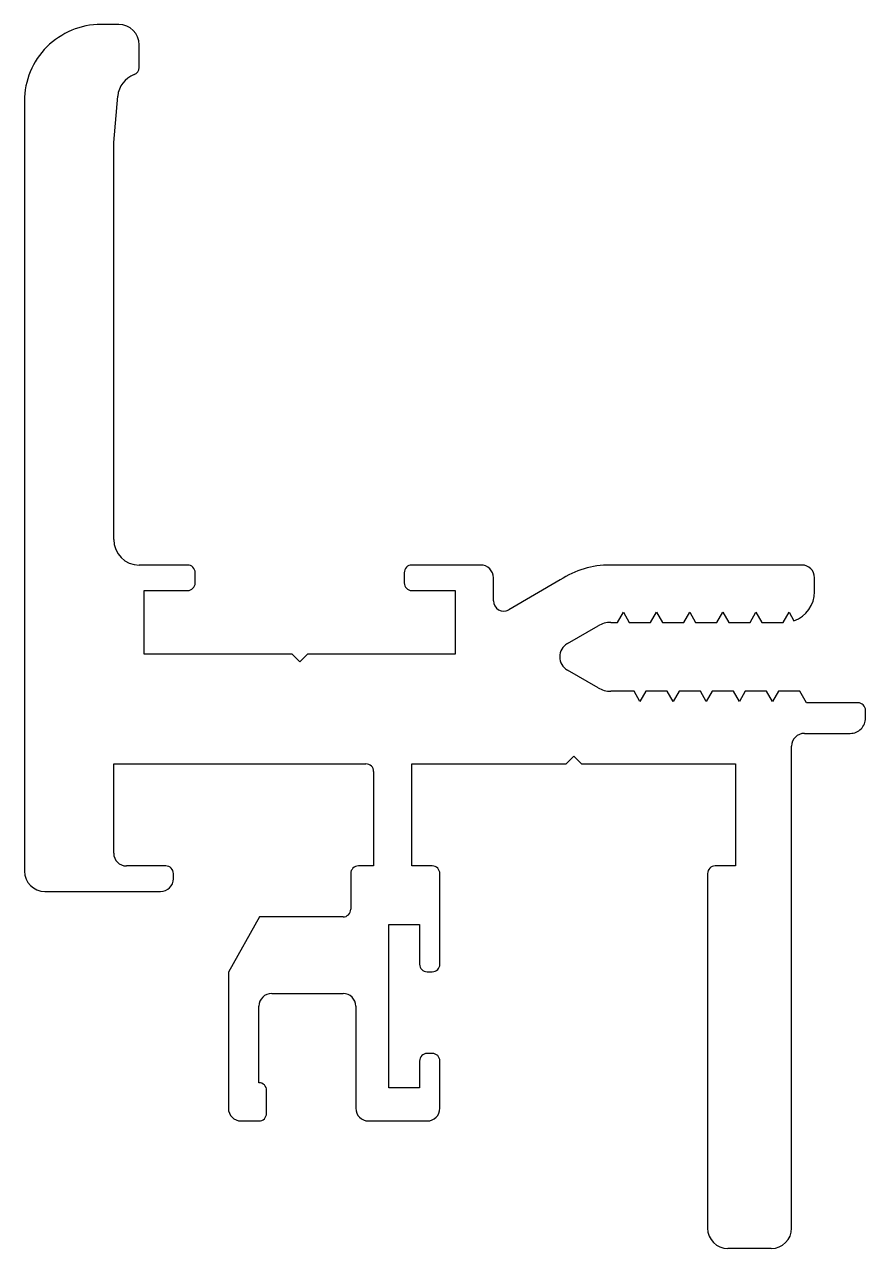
# Model space of a CAD drawing. Extents: x 62.6 to 95.6, y 20.5 to 68.5.
import ezdxf

# ---------------------------------------------------------------- set-up
doc = ezdxf.new("R2010")
doc.units = 0
doc.layers.get('0').update_dxf_attribs({"linetype": 'CONTINUOUS'})

msp = doc.modelspace()

# ---------------------------------------------------------------- linework, layer by layer
for p, q in [((66.261, 68.477), (65.561, 68.477)), ((67.061, 66.794), (67.061, 67.677)), ((62.561, 65.477), (62.561, 35.282)), ((66.061, 63.844), (66.22, 65.664)), ((66.061, 48.282), (66.061, 63.844)), ((68.961, 47.282), (67.061, 47.282)), ((80.461, 47.282), (77.761, 47.282)), ((93.061, 47.282), (85.534, 47.282)), ((69.261, 46.582), (69.261, 46.982)), ((77.461, 46.982), (77.461, 46.582)), ((80.961, 45.876), (80.961, 46.782)), ((83.585, 46.698), (81.561, 45.529)), ((93.561, 46.232), (93.561, 46.782)), ((67.261, 43.782), (67.261, 46.282)), ((67.261, 46.282), (68.961, 46.282)), ((77.761, 46.282), (79.461, 46.282)), ((79.461, 46.282), (79.461, 43.782)), ((85.83, 45.032), (86.061, 45.432)), ((86.061, 45.432), (86.292, 45.032)), ((87.13, 45.032), (87.361, 45.432)), ((87.361, 45.432), (87.592, 45.032)), ((88.43, 45.032), (88.661, 45.432)), ((88.661, 45.432), (88.892, 45.032)), ((89.73, 45.032), (89.961, 45.432)), ((89.961, 45.432), (90.192, 45.032)), ((91.03, 45.032), (91.261, 45.432)), ((91.261, 45.432), (91.492, 45.032)), ((92.33, 45.032), (92.561, 45.432)), ((92.561, 45.432), (92.754, 45.098)), ((83.861, 44.201), (85.067, 44.898)), ((85.567, 45.032), (85.83, 45.032)), ((86.292, 45.032), (87.13, 45.032)), ((87.592, 45.032), (88.43, 45.032)), ((88.892, 45.032), (89.73, 45.032)), ((90.192, 45.032), (91.03, 45.032)), ((91.492, 45.032), (92.33, 45.032)), ((73.061, 43.782), (67.261, 43.782)), ((73.361, 43.482), (73.061, 43.782)), ((73.661, 43.782), (73.361, 43.482)), ((79.461, 43.782), (73.661, 43.782)), ((85.067, 42.466), (83.861, 43.162)), ((86.48, 42.332), (85.567, 42.332)), ((86.711, 41.932), (86.48, 42.332)), ((86.942, 42.332), (86.711, 41.932)), ((87.78, 42.332), (86.942, 42.332)), ((88.011, 41.932), (87.78, 42.332)), ((88.242, 42.332), (88.011, 41.932)), ((89.08, 42.332), (88.242, 42.332)), ((89.311, 41.932), (89.08, 42.332)), ((89.542, 42.332), (89.311, 41.932)), ((90.38, 42.332), (89.542, 42.332)), ((90.611, 41.932), (90.38, 42.332)), ((90.842, 42.332), (90.611, 41.932)), ((91.68, 42.332), (90.842, 42.332)), ((91.911, 41.932), (91.68, 42.332)), ((92.142, 42.332), (91.911, 41.932)), ((92.98, 42.332), (92.142, 42.332)), ((93.24, 41.882), (92.98, 42.332)), ((95.261, 41.882), (93.24, 41.882)), ((95.561, 41.282), (95.561, 41.582)), ((93.161, 40.682), (94.961, 40.682)), ((92.661, 21.282), (92.661, 40.182)), ((66.061, 39.482), (75.961, 39.482)), ((66.061, 35.982), (66.061, 39.482)), ((77.761, 39.482), (83.811, 39.482)), ((77.761, 35.482), (77.761, 39.482)), ((83.811, 39.482), (84.111, 39.782)), ((84.111, 39.782), (84.411, 39.482)), ((84.411, 39.482), (90.461, 39.482)), ((90.461, 39.482), (90.461, 35.482)), ((76.261, 39.182), (76.261, 35.482)), ((68.104, 35.482), (66.561, 35.482)), ((68.404, 34.981), (68.404, 35.182)), ((75.361, 35.182), (75.361, 33.782)), ((76.261, 35.482), (75.661, 35.482)), ((78.561, 35.482), (77.761, 35.482)), ((78.861, 31.632), (78.861, 35.182)), ((89.361, 35.182), (89.361, 21.282)), ((90.461, 35.482), (89.661, 35.482)), ((63.361, 34.482), (67.904, 34.482)), ((71.788, 33.482), (70.561, 31.319)), ((75.061, 33.482), (71.788, 33.482)), ((76.861, 33.182), (78.061, 33.182)), ((76.861, 26.782), (76.861, 33.182)), ((78.061, 33.182), (78.061, 31.632)), ((70.561, 31.319), (70.561, 25.982)), ((78.361, 31.332), (78.561, 31.332)), ((72.261, 30.482), (75.061, 30.482)), ((71.761, 26.982), (71.761, 29.982)), ((75.561, 29.982), (75.561, 25.982)), ((78.561, 28.132), (78.361, 28.132)), ((78.061, 27.832), (78.061, 26.782)), ((78.861, 25.982), (78.861, 27.832)), ((72.061, 25.782), (72.061, 26.682)), ((78.061, 26.782), (76.861, 26.782)), ((71.061, 25.482), (71.761, 25.482)), ((76.059, 25.482), (78.361, 25.482)), ((91.861, 20.482), (90.161, 20.482))]:
    msp.add_line(p, q)
for centre, radius, start, end in [((65.561, 65.477), 3, 89.9999, 180), ((66.261, 67.677), 0.8, 0, 89.9999), ((66.761, 66.794), 0.3, 290.508, 0.0012), ((67.216, 65.577), 1, 110.508, 174.9999), ((67.061, 48.282), 1, 180, 270), ((68.961, 46.982), 0.3, 0.0004, 89.999), ((77.761, 46.982), 0.3, 90, 180), ((80.461, 46.782), 0.5, 0, 90.0011), ((85.534, 43.737), 3.545, 90.0001, 123.3435), ((93.061, 46.782), 0.5, 0.0003, 89.9997), ((68.961, 46.582), 0.3, 270, 0), ((77.761, 46.582), 0.3, 180.0004, 269.9996), ((92.361, 46.232), 1.2, 289.1058, 0), ((81.361, 45.876), 0.4, 180, 300), ((85.567, 44.032), 1, 89.9996, 120.0001), ((84.161, 43.682), 0.6, 119.9998, 239.9998), ((85.567, 43.332), 1, 240, 270), ((95.261, 41.582), 0.3, 0.0004, 89.9996), ((94.961, 41.282), 0.6, 270, 0.0004), ((93.161, 40.182), 0.5, 90, 180), ((75.961, 39.182), 0.3, 0, 90), ((66.561, 35.982), 0.5, 180, 270), ((63.361, 35.282), 0.8, 180, 270), ((68.104, 35.182), 0.3, 0.0008, 89.9987), ((75.661, 35.182), 0.3, 90, 180), ((78.561, 35.182), 0.3, 0, 90.0006), ((89.661, 35.182), 0.3, 90.0002, 179.9992), ((67.904, 34.982), 0.5, 270, 359.9847), ((75.061, 33.782), 0.3, 270, 0), ((78.361, 31.632), 0.3, 180, 270), ((78.561, 31.632), 0.3, 270, 0), ((72.261, 29.982), 0.5, 90, 180), ((75.061, 29.982), 0.5, 0, 90), ((78.361, 27.832), 0.3, 90, 179.9994), ((78.561, 27.832), 0.3, 0.0001, 89.9999), ((71.761, 26.682), 0.3, 359.9997, 90.001), ((71.061, 25.982), 0.5, 180, 270), ((76.061, 25.982), 0.5, 180, 269.765), ((78.361, 25.982), 0.5, 270, 0), ((71.761, 25.782), 0.3, 270, 359.999), ((90.161, 21.282), 0.8, 180, 270), ((91.861, 21.282), 0.8, 270, 0)]:
    msp.add_arc(centre, radius, start, end)

doc.saveas('drawing.dxf')
